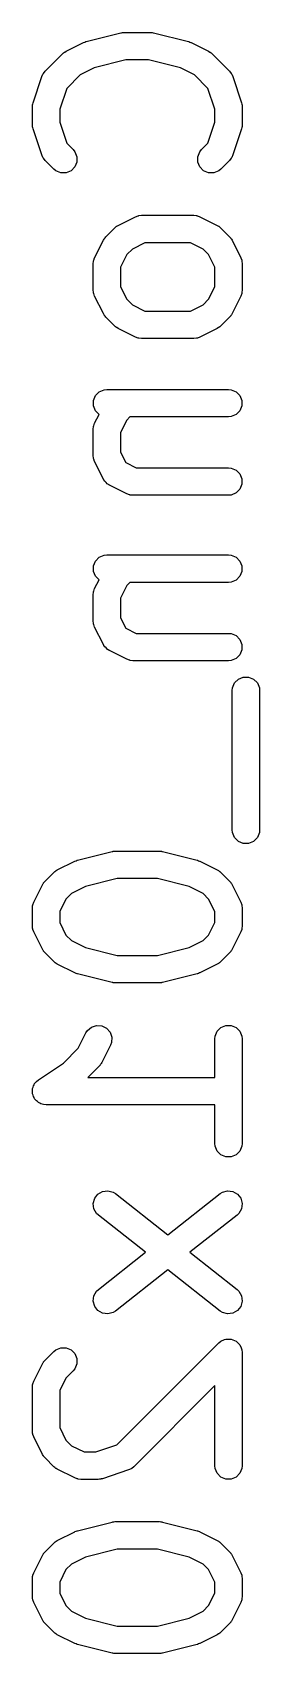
# Model space of a CAD drawing. Header units: millimetres. Extents: x 60 to 220, y -152 to -53.
# Drawn here: x 136.56 to 137.81, y -83.64 to -74.77 of the extents above; entities that cross this region are included whole.
import ezdxf

# ---------------------------------------------------------------- set-up
doc = ezdxf.new("R2010")
doc.units = ezdxf.units.MM
doc.layers.add('F.Silkscreen', color=41, linetype='CONTINUOUS', true_color=0xf2eda1)

msp = doc.modelspace()

# ---------------------------------------------------------------- linework, layer by layer
at = {"layer": 'F.Silkscreen', "linetype": 'CONTINUOUS'}
for p, q in [((136.859724, -74.822715), (137.0502, -74.775096)), ((137.0502, -74.775096), (137.052736, -74.77472)), ((137.052736, -74.77472), (137.053758, -74.774298)), ((137.053758, -74.774298), (137.05927, -74.773755)), ((137.05927, -74.773755), (137.064744, -74.772946)), ((137.064744, -74.772946), (137.065836, -74.773108)), ((137.065836, -74.773108), (137.06839, -74.772857)), ((137.06839, -74.772857), (137.211247, -74.772857)), ((137.211247, -74.772857), (137.2138, -74.773108)), ((137.2138, -74.773108), (137.214893, -74.772946)), ((137.214893, -74.772946), (137.220366, -74.773755)), ((137.220366, -74.773755), (137.225879, -74.774298)), ((137.225879, -74.774298), (137.2269, -74.77472)), ((137.2269, -74.77472), (137.229437, -74.775096)), ((137.229437, -74.775096), (137.419913, -74.822715)), ((136.634405, -74.9853), (136.729643, -74.890062)), ((136.729643, -74.890062), (136.735393, -74.885341)), ((136.735393, -74.885341), (136.736692, -74.883845)), ((136.736692, -74.883845), (136.738946, -74.882425)), ((136.738946, -74.882425), (136.741008, -74.880734)), ((136.741008, -74.880734), (136.74284, -74.879975)), ((136.74284, -74.879975), (136.749135, -74.876013)), ((136.749135, -74.876013), (136.844373, -74.828394)), ((136.844373, -74.828394), (136.845442, -74.827984)), ((136.845442, -74.827984), (136.845878, -74.827662)), ((136.845878, -74.827662), (136.852014, -74.825469)), ((136.852014, -74.825469), (136.858104, -74.823139)), ((136.858104, -74.823139), (136.858644, -74.8231)), ((136.858644, -74.8231), (136.859724, -74.822715)), ((137.419913, -74.822715), (137.420992, -74.8231)), ((137.420992, -74.8231), (137.421532, -74.823139)), ((137.421532, -74.823139), (137.427613, -74.825466)), ((137.427613, -74.825466), (137.433759, -74.827662)), ((137.433759, -74.827662), (137.434194, -74.827984)), ((137.434194, -74.827984), (137.435264, -74.828394)), ((137.435264, -74.828394), (137.530502, -74.876013)), ((137.530502, -74.876013), (137.536798, -74.879976)), ((137.536798, -74.879976), (137.538628, -74.880734)), ((137.538628, -74.880734), (137.540686, -74.882423)), ((137.540686, -74.882423), (137.542945, -74.883845)), ((137.542945, -74.883845), (137.544244, -74.885343)), ((137.544244, -74.885343), (137.549994, -74.890062)), ((137.549994, -74.890062), (137.645233, -74.9853)), ((136.625078, -74.996665), (136.634405, -74.9853)), ((136.90409, -74.96624), (136.827103, -75.004734)), ((137.077624, -74.922857), (136.90409, -74.96624)), ((137.202013, -74.922857), (137.077624, -74.922857)), ((137.375547, -74.96624), (137.202013, -74.922857)), ((137.452534, -75.004734), (137.375547, -74.96624)), ((137.645233, -74.9853), (137.654561, -74.996665)), ((136.568668, -75.157473), (136.616287, -75.014616)), ((136.616287, -75.014616), (136.622281, -75.001191)), ((136.622281, -75.001191), (136.624046, -74.999155)), ((136.624046, -74.999155), (136.625078, -74.996665)), ((136.75299, -75.078846), (136.714819, -75.19336)), ((136.827103, -75.004734), (136.75299, -75.078846)), ((137.526648, -75.078847), (137.452534, -75.004734)), ((137.564819, -75.19336), (137.526648, -75.078847)), ((137.654561, -74.996665), (137.655592, -74.999155)), ((137.655592, -74.999155), (137.657357, -75.00119)), ((137.657357, -75.00119), (137.663351, -75.014616)), ((137.663351, -75.014616), (137.71097, -75.157472)), ((136.565998, -75.169212), (136.56626, -75.166558)), ((136.56626, -75.166558), (136.567018, -75.164726)), ((136.567018, -75.164726), (136.568668, -75.157473)), ((137.71097, -75.157472), (137.712619, -75.164727)), ((137.712619, -75.164727), (137.713378, -75.166558)), ((137.713378, -75.166558), (137.713639, -75.169211)), ((136.564819, -75.18119), (136.565548, -75.173784)), ((136.564819, -75.276428), (136.564819, -75.18119)), ((136.565408, -75.17181), (136.565998, -75.169212)), ((136.565548, -75.173784), (136.565408, -75.17181)), ((136.714819, -75.19336), (136.714819, -75.264257)), ((137.564819, -75.264258), (137.564819, -75.19336)), ((137.713639, -75.169211), (137.71423, -75.171809)), ((137.71423, -75.171809), (137.714089, -75.173783)), ((137.714089, -75.173783), (137.714819, -75.18119)), ((137.714819, -75.18119), (137.714819, -75.276428)), ((136.565548, -75.283833), (136.564819, -75.276428)), ((136.565408, -75.285808), (136.565548, -75.283833)), ((136.565998, -75.288405), (136.565408, -75.285808)), ((136.56626, -75.29106), (136.565998, -75.288405)), ((136.567018, -75.292891), (136.56626, -75.29106)), ((136.568668, -75.300145), (136.567018, -75.292891)), ((136.616287, -75.443002), (136.568668, -75.300145)), ((136.714819, -75.264257), (136.75299, -75.378771)), ((137.526648, -75.37877), (137.564819, -75.264258)), ((137.71097, -75.300146), (137.663351, -75.443002)), ((137.712619, -75.29289), (137.71097, -75.300146)), ((137.713378, -75.29106), (137.712619, -75.29289)), ((137.713639, -75.288406), (137.713378, -75.29106)), ((137.71423, -75.285809), (137.713639, -75.288406)), ((137.714819, -75.276428), (137.714089, -75.283834)), ((137.714089, -75.283834), (137.71423, -75.285809)), ((136.75299, -75.378771), (136.78809, -75.413871)), ((136.78809, -75.413871), (136.797417, -75.425236)), ((136.797417, -75.425236), (136.808616, -75.452272)), ((137.471021, -75.452272), (137.48222, -75.425236)), ((137.48222, -75.425236), (137.491548, -75.41387)), ((137.491548, -75.41387), (137.526648, -75.37877)), ((136.622281, -75.456427), (136.616287, -75.443002)), ((136.624046, -75.458462), (136.622281, -75.456427)), ((136.625078, -75.460953), (136.624046, -75.458462)), ((136.634405, -75.472318), (136.625078, -75.460953)), ((136.682024, -75.519937), (136.634405, -75.472318)), ((136.693389, -75.529264), (136.682024, -75.519937)), ((136.797417, -75.508571), (136.776724, -75.529264)), ((136.808616, -75.481535), (136.797417, -75.508571)), ((136.808616, -75.452272), (136.808616, -75.481535)), ((137.471021, -75.481535), (137.471021, -75.452272)), ((137.482219, -75.508571), (137.471021, -75.481535)), ((137.502912, -75.529264), (137.482219, -75.508571)), ((137.597612, -75.519938), (137.586247, -75.529265)), ((137.645232, -75.472319), (137.597612, -75.519938)), ((137.65456, -75.460953), (137.645232, -75.472319)), ((137.65559, -75.458464), (137.65456, -75.460953)), ((137.657357, -75.456428), (137.65559, -75.458464)), ((137.663351, -75.443002), (137.657357, -75.456428)), ((136.720425, -75.540463), (136.693389, -75.529264)), ((136.749688, -75.540463), (136.720425, -75.540463)), ((136.776724, -75.529264), (136.749688, -75.540463)), ((137.529948, -75.540463), (137.502912, -75.529264)), ((137.559211, -75.540463), (137.529948, -75.540463)), ((137.586247, -75.529265), (137.559211, -75.540463)), ((137.034849, -75.828394), (137.130087, -75.780775)), ((137.130087, -75.780775), (137.143818, -75.77552)), ((137.143818, -75.77552), (137.146507, -75.775328)), ((137.146507, -75.775328), (137.148996, -75.774298)), ((137.148996, -75.774298), (137.163628, -75.772857)), ((137.163628, -75.772857), (137.449342, -75.772857)), ((137.449342, -75.772857), (137.463974, -75.774298)), ((137.463974, -75.774298), (137.466463, -75.775329)), ((137.466463, -75.775329), (137.469151, -75.77552)), ((137.469151, -75.77552), (137.482883, -75.780775)), ((137.482883, -75.780775), (137.578121, -75.828394)), ((136.967738, -75.890062), (137.015357, -75.842443)), ((137.015357, -75.842443), (137.021106, -75.837724)), ((137.021106, -75.837724), (137.022406, -75.836226)), ((137.022406, -75.836226), (137.024665, -75.834804)), ((137.024665, -75.834804), (137.026722, -75.833116)), ((137.026722, -75.833116), (137.028549, -75.832358)), ((137.028549, -75.832358), (137.034849, -75.828394)), ((137.578121, -75.828394), (137.584417, -75.832357)), ((137.584417, -75.832357), (137.586247, -75.833115)), ((137.586247, -75.833115), (137.588305, -75.834804)), ((137.588305, -75.834804), (137.590564, -75.836226)), ((137.590564, -75.836226), (137.591863, -75.837724)), ((137.591863, -75.837724), (137.597612, -75.842442)), ((137.597612, -75.842442), (137.645232, -75.890061)), ((136.90607, -76.004792), (136.953689, -75.909554)), ((136.953689, -75.909554), (136.957653, -75.903254)), ((136.957653, -75.903254), (136.958411, -75.901427)), ((136.958411, -75.901427), (136.960099, -75.89937)), ((136.960099, -75.89937), (136.961521, -75.897111)), ((136.961521, -75.897111), (136.963019, -75.895811)), ((136.963019, -75.895811), (136.967738, -75.890062)), ((137.112817, -75.957115), (137.08241, -75.987522)), ((137.181333, -75.922857), (137.112817, -75.957115)), ((137.431637, -75.922857), (137.181333, -75.922857)), ((137.500153, -75.957115), (137.431637, -75.922857)), ((137.530561, -75.987522), (137.500153, -75.957115)), ((137.645232, -75.890061), (137.64995, -75.89581)), ((137.64995, -75.89581), (137.65145, -75.897111)), ((137.65145, -75.897111), (137.652872, -75.89937)), ((137.652872, -75.89937), (137.65456, -75.901427)), ((137.65456, -75.901427), (137.655317, -75.903254)), ((137.655317, -75.903254), (137.659282, -75.909554)), ((137.659282, -75.909554), (137.706901, -76.004792)), ((136.898152, -76.038333), (136.899593, -76.023701)), ((136.898152, -76.18119), (136.898152, -76.038333)), ((136.899593, -76.023701), (136.900624, -76.021211)), ((136.900624, -76.021211), (136.900815, -76.018524)), ((136.900815, -76.018524), (136.90607, -76.004792)), ((137.08241, -75.987522), (137.048152, -76.056038)), ((137.564819, -76.056038), (137.530561, -75.987522)), ((137.706901, -76.004792), (137.712156, -76.018523)), ((137.712156, -76.018523), (137.712347, -76.021212)), ((137.712347, -76.021212), (137.713378, -76.023701)), ((137.713378, -76.023701), (137.714819, -76.038333)), ((137.714819, -76.038333), (137.714819, -76.18119)), ((137.048152, -76.056038), (137.048152, -76.163485)), ((137.564819, -76.163485), (137.564819, -76.056038)), ((136.899593, -76.195822), (136.898152, -76.18119)), ((136.900624, -76.198311), (136.899593, -76.195822)), ((136.900815, -76.200999), (136.900624, -76.198311)), ((136.90607, -76.214731), (136.900815, -76.200999)), ((136.953689, -76.309969), (136.90607, -76.214731)), ((137.048152, -76.163485), (137.08241, -76.232001)), ((137.08241, -76.232001), (137.112817, -76.262408)), ((137.500153, -76.262407), (137.530561, -76.232)), ((137.530561, -76.232), (137.564819, -76.163485)), ((137.706901, -76.214731), (137.659282, -76.309969)), ((137.712156, -76.201), (137.706901, -76.214731)), ((137.712347, -76.19831), (137.712156, -76.201)), ((137.713378, -76.195822), (137.712347, -76.19831)), ((137.714819, -76.18119), (137.713378, -76.195822)), ((136.957653, -76.316268), (136.953689, -76.309969)), ((136.958411, -76.318096), (136.957653, -76.316268)), ((136.960099, -76.320152), (136.958411, -76.318096)), ((136.961521, -76.322412), (136.960099, -76.320152)), ((137.112817, -76.262408), (137.181333, -76.296666)), ((137.181333, -76.296666), (137.431637, -76.296666)), ((137.431637, -76.296666), (137.500153, -76.262407)), ((137.652872, -76.320152), (137.65145, -76.322412)), ((137.65456, -76.318096), (137.652872, -76.320152)), ((137.655317, -76.316268), (137.65456, -76.318096)), ((137.659282, -76.309969), (137.655317, -76.316268)), ((136.963019, -76.323711), (136.961521, -76.322412)), ((136.967738, -76.329461), (136.963019, -76.323711)), ((137.015357, -76.37708), (136.967738, -76.329461)), ((137.021106, -76.381798), (137.015357, -76.37708)), ((137.022406, -76.383297), (137.021106, -76.381798)), ((137.024665, -76.384718), (137.022406, -76.383297)), ((137.026722, -76.386407), (137.024665, -76.384718)), ((137.028549, -76.387164), (137.026722, -76.386407)), ((137.034849, -76.391129), (137.028549, -76.387164)), ((137.130087, -76.438748), (137.034849, -76.391129)), ((137.578121, -76.391129), (137.482883, -76.438748)), ((137.584417, -76.387165), (137.578121, -76.391129)), ((137.586247, -76.386408), (137.584417, -76.387165)), ((137.588305, -76.384718), (137.586247, -76.386408)), ((137.590564, -76.383297), (137.588305, -76.384718)), ((137.591863, -76.381798), (137.590564, -76.383297)), ((137.597612, -76.377081), (137.591863, -76.381798)), ((137.645232, -76.329462), (137.597612, -76.377081)), ((137.64995, -76.323712), (137.645232, -76.329462)), ((137.65145, -76.322412), (137.64995, -76.323712)), ((137.143818, -76.444003), (137.130087, -76.438748)), ((137.146507, -76.444194), (137.143818, -76.444003)), ((137.148996, -76.445225), (137.146507, -76.444194)), ((137.163628, -76.446666), (137.148996, -76.445225)), ((137.449342, -76.446666), (137.163628, -76.446666)), ((137.463974, -76.445225), (137.449342, -76.446666)), ((137.466463, -76.444193), (137.463974, -76.445225)), ((137.469151, -76.444003), (137.466463, -76.444193)), ((137.482883, -76.438748), (137.469151, -76.444003)), ((136.899593, -76.785606), (136.910792, -76.75857)), ((136.910792, -76.75857), (136.931484, -76.737878)), ((136.931484, -76.737878), (136.95852, -76.726679)), ((136.95852, -76.726679), (136.973152, -76.725238)), ((136.973152, -76.725238), (137.639819, -76.725238)), ((137.639819, -76.725238), (137.654451, -76.726679)), ((137.654451, -76.726679), (137.681487, -76.737878)), ((137.681487, -76.737878), (137.702179, -76.75857)), ((137.702179, -76.75857), (137.713378, -76.785606)), ((136.899593, -76.81487), (136.899593, -76.785606)), ((136.910792, -76.841906), (136.899593, -76.81487)), ((136.930193, -76.861307), (136.910792, -76.841906)), ((137.702179, -76.841906), (137.681487, -76.862598)), ((137.713378, -76.81487), (137.702179, -76.841906)), ((137.713378, -76.785606), (137.713378, -76.81487)), ((136.898152, -76.943095), (136.899593, -76.928463)), ((136.899593, -76.928463), (136.900624, -76.925973)), ((136.900624, -76.925973), (136.900815, -76.923286)), ((136.900815, -76.923286), (136.90607, -76.909554)), ((136.90607, -76.909554), (136.930193, -76.861307)), ((137.08241, -76.892284), (137.048152, -76.9608)), ((137.099456, -76.875238), (137.08241, -76.892284)), ((137.639819, -76.875238), (137.099456, -76.875238)), ((137.654451, -76.873797), (137.639819, -76.875238)), ((137.681487, -76.862598), (137.654451, -76.873797)), ((136.898152, -77.085952), (136.898152, -76.943095)), ((137.048152, -76.9608), (137.048152, -77.068247)), ((136.899593, -77.100584), (136.898152, -77.085952)), ((136.900624, -77.103073), (136.899593, -77.100584)), ((136.900815, -77.105761), (136.900624, -77.103073)), ((136.90607, -77.119493), (136.900815, -77.105761)), ((137.048152, -77.068247), (137.076672, -77.125288)), ((136.953689, -77.214731), (136.90607, -77.119493)), ((137.076672, -77.125288), (137.133714, -77.153809)), ((137.133714, -77.153809), (137.639819, -77.153809)), ((137.639819, -77.153809), (137.654451, -77.15525)), ((137.654451, -77.15525), (137.681487, -77.166449)), ((137.681487, -77.166449), (137.702179, -77.187141)), ((137.702179, -77.187141), (137.713378, -77.214177)), ((136.955229, -77.217178), (136.953689, -77.214731)), ((136.955614, -77.218332), (136.955229, -77.217178)), ((136.956859, -77.219768), (136.955614, -77.218332)), ((136.961521, -77.227174), (136.956859, -77.219768)), ((136.968625, -77.233335), (136.961521, -77.227174)), ((136.974787, -77.24044), (136.968625, -77.233335)), ((136.982192, -77.245101), (136.974787, -77.24044)), ((136.983629, -77.246347), (136.982192, -77.245101)), ((136.984782, -77.246731), (136.983629, -77.246347)), ((136.98723, -77.248272), (136.984782, -77.246731)), ((137.082468, -77.295891), (136.98723, -77.248272)), ((137.096199, -77.301146), (137.082468, -77.295891)), ((137.681487, -77.291169), (137.654451, -77.302368)), ((137.702179, -77.270477), (137.681487, -77.291169)), ((137.713378, -77.243441), (137.702179, -77.270477)), ((137.713378, -77.214177), (137.713378, -77.243441)), ((137.098888, -77.301337), (137.096199, -77.301146)), ((137.101377, -77.302368), (137.098888, -77.301337)), ((137.116009, -77.303809), (137.101377, -77.302368)), ((137.639819, -77.303809), (137.116009, -77.303809)), ((137.654451, -77.302368), (137.639819, -77.303809)), ((136.910792, -77.663332), (136.931484, -77.64264)), ((136.931484, -77.64264), (136.95852, -77.631441)), ((136.95852, -77.631441), (136.973152, -77.63)), ((136.973152, -77.63), (137.639819, -77.63)), ((137.639819, -77.63), (137.654451, -77.631441)), ((137.654451, -77.631441), (137.681487, -77.64264)), ((137.681487, -77.64264), (137.702179, -77.663332)), ((136.899593, -77.690368), (136.910792, -77.663332)), ((136.899593, -77.719632), (136.899593, -77.690368)), ((136.910792, -77.746668), (136.899593, -77.719632)), ((137.702179, -77.663332), (137.713378, -77.690368)), ((137.713378, -77.719632), (137.702179, -77.746668)), ((137.713378, -77.690368), (137.713378, -77.719632)), ((136.900624, -77.830735), (136.900815, -77.828048)), ((136.900815, -77.828048), (136.90607, -77.814316)), ((136.90607, -77.814316), (136.930193, -77.766069)), ((136.930193, -77.766069), (136.910792, -77.746668)), ((137.08241, -77.797046), (137.048152, -77.865562)), ((137.099456, -77.78), (137.08241, -77.797046)), ((137.639819, -77.78), (137.099456, -77.78)), ((137.654451, -77.778559), (137.639819, -77.78)), ((137.681487, -77.76736), (137.654451, -77.778559)), ((137.702179, -77.746668), (137.681487, -77.76736)), ((136.898152, -77.847857), (136.899593, -77.833225)), ((136.898152, -77.990714), (136.898152, -77.847857)), ((136.899593, -77.833225), (136.900624, -77.830735)), ((137.048152, -77.865562), (137.048152, -77.973009)), ((136.899593, -78.005346), (136.898152, -77.990714)), ((136.900624, -78.007835), (136.899593, -78.005346)), ((137.048152, -77.973009), (137.076672, -78.03005)), ((136.900815, -78.010523), (136.900624, -78.007835)), ((136.90607, -78.024255), (136.900815, -78.010523)), ((136.953689, -78.119493), (136.90607, -78.024255)), ((137.076672, -78.03005), (137.133714, -78.058571)), ((137.133714, -78.058571), (137.639819, -78.058571)), ((137.639819, -78.058571), (137.654451, -78.060012)), ((137.654451, -78.060012), (137.681487, -78.071211)), ((137.681487, -78.071211), (137.702179, -78.091903)), ((137.702179, -78.091903), (137.713378, -78.118939)), ((136.955229, -78.12194), (136.953689, -78.119493)), ((136.955614, -78.123094), (136.955229, -78.12194)), ((136.956859, -78.12453), (136.955614, -78.123094)), ((136.961521, -78.131936), (136.956859, -78.12453)), ((136.968625, -78.138097), (136.961521, -78.131936)), ((136.974787, -78.145202), (136.968625, -78.138097)), ((136.982192, -78.149863), (136.974787, -78.145202)), ((136.983629, -78.151109), (136.982192, -78.149863)), ((136.984782, -78.151493), (136.983629, -78.151109)), ((136.98723, -78.153034), (136.984782, -78.151493)), ((137.082468, -78.200653), (136.98723, -78.153034)), ((137.702179, -78.175239), (137.681487, -78.195931)), ((137.713378, -78.148203), (137.702179, -78.175239)), ((137.713378, -78.118939), (137.713378, -78.148203)), ((137.096199, -78.205908), (137.082468, -78.200653)), ((137.098888, -78.206099), (137.096199, -78.205908)), ((137.101377, -78.20713), (137.098888, -78.206099)), ((137.116009, -78.208571), (137.101377, -78.20713)), ((137.639819, -78.208571), (137.116009, -78.208571)), ((137.654451, -78.20713), (137.639819, -78.208571)), ((137.681487, -78.195931), (137.654451, -78.20713)), ((137.660057, -78.371667), (137.661498, -78.357035)), ((137.661498, -78.357035), (137.672697, -78.329999)), ((137.672697, -78.329999), (137.693389, -78.309307)), ((137.693389, -78.309307), (137.720425, -78.298108)), ((137.720425, -78.298108), (137.749689, -78.298108)), ((137.749689, -78.298108), (137.776725, -78.309307)), ((137.776725, -78.309307), (137.797417, -78.329999)), ((137.797417, -78.329999), (137.808616, -78.357035)), ((137.808616, -78.357035), (137.810057, -78.371667)), ((137.660057, -79.133571), (137.660057, -78.371667)), ((137.810057, -78.371667), (137.810057, -79.133571)), ((137.661498, -79.148203), (137.660057, -79.133571)), ((137.672697, -79.175239), (137.661498, -79.148203)), ((137.808616, -79.148203), (137.797417, -79.175239)), ((137.810057, -79.133571), (137.808616, -79.148203)), ((137.693389, -79.195931), (137.672697, -79.175239)), ((137.720425, -79.20713), (137.693389, -79.195931)), ((137.749689, -79.20713), (137.720425, -79.20713)), ((137.776725, -79.195931), (137.749689, -79.20713)), ((137.797417, -79.175239), (137.776725, -79.195931)), ((136.701516, -79.352204), (136.796754, -79.304585)), ((136.796754, -79.304585), (136.797823, -79.304175)), ((136.797823, -79.304175), (136.798259, -79.303853)), ((136.798259, -79.303853), (136.804395, -79.30166)), ((136.804395, -79.30166), (136.810485, -79.29933)), ((136.810485, -79.29933), (136.811025, -79.299291)), ((136.811025, -79.299291), (136.812105, -79.298906)), ((136.812105, -79.298906), (137.002581, -79.251287)), ((137.002581, -79.251287), (137.005117, -79.250911)), ((137.005117, -79.250911), (137.006139, -79.250489)), ((137.006139, -79.250489), (137.011651, -79.249946)), ((137.011651, -79.249946), (137.017125, -79.249137)), ((137.017125, -79.249137), (137.018217, -79.249299)), ((137.018217, -79.249299), (137.020771, -79.249048)), ((137.020771, -79.249048), (137.258866, -79.249048)), ((137.258866, -79.249048), (137.261419, -79.249299)), ((137.261419, -79.249299), (137.262512, -79.249137)), ((137.262512, -79.249137), (137.267985, -79.249946)), ((137.267985, -79.249946), (137.273498, -79.250489)), ((137.273498, -79.250489), (137.274519, -79.250911)), ((137.274519, -79.250911), (137.277056, -79.251287)), ((137.277056, -79.251287), (137.467532, -79.298906)), ((137.467532, -79.298906), (137.468611, -79.299291)), ((137.468611, -79.299291), (137.469151, -79.29933)), ((137.469151, -79.29933), (137.475232, -79.301657)), ((137.475232, -79.301657), (137.481378, -79.303853)), ((137.481378, -79.303853), (137.481813, -79.304175)), ((137.481813, -79.304175), (137.482883, -79.304585)), ((137.482883, -79.304585), (137.578121, -79.352204)), ((136.625078, -79.425237), (136.626766, -79.42318)), ((136.626766, -79.42318), (136.628188, -79.420921)), ((136.628188, -79.420921), (136.629686, -79.419621)), ((136.629686, -79.419621), (136.634405, -79.413872)), ((136.634405, -79.413872), (136.682024, -79.366253)), ((136.682024, -79.366253), (136.687773, -79.361534)), ((136.687773, -79.361534), (136.689073, -79.360036)), ((136.689073, -79.360036), (136.691332, -79.358614)), ((136.691332, -79.358614), (136.693389, -79.356926)), ((136.693389, -79.356926), (136.695216, -79.356168)), ((136.695216, -79.356168), (136.701516, -79.352204)), ((137.030005, -79.399048), (136.856471, -79.442431)), ((137.249632, -79.399048), (137.030005, -79.399048)), ((137.423166, -79.442431), (137.249632, -79.399048)), ((137.578121, -79.352204), (137.584417, -79.356167)), ((137.584417, -79.356167), (137.586247, -79.356925)), ((137.586247, -79.356925), (137.588305, -79.358614)), ((137.588305, -79.358614), (137.590564, -79.360036)), ((137.590564, -79.360036), (137.591863, -79.361534)), ((137.591863, -79.361534), (137.597612, -79.366252)), ((137.597612, -79.366252), (137.645232, -79.413871)), ((137.645232, -79.413871), (137.64995, -79.41962)), ((137.64995, -79.41962), (137.65145, -79.420921)), ((137.65145, -79.420921), (137.652872, -79.42318)), ((137.652872, -79.42318), (137.65456, -79.425237)), ((136.572737, -79.528602), (136.620356, -79.433364)), ((136.620356, -79.433364), (136.62432, -79.427064)), ((136.62432, -79.427064), (136.625078, -79.425237)), ((136.749077, -79.511332), (136.714819, -79.579848)), ((136.779484, -79.480925), (136.749077, -79.511332)), ((136.856471, -79.442431), (136.779484, -79.480925)), ((137.500153, -79.480925), (137.423166, -79.442431)), ((137.530561, -79.511332), (137.500153, -79.480925)), ((137.564819, -79.579848), (137.530561, -79.511332)), ((137.65456, -79.425237), (137.655317, -79.427064)), ((137.655317, -79.427064), (137.659282, -79.433364)), ((137.659282, -79.433364), (137.706901, -79.528602)), ((136.564819, -79.562143), (136.56626, -79.547511)), ((136.564819, -79.657381), (136.564819, -79.562143)), ((136.56626, -79.547511), (136.567291, -79.545021)), ((136.567291, -79.545021), (136.567482, -79.542334)), ((136.567482, -79.542334), (136.572737, -79.528602)), ((136.714819, -79.579848), (136.714819, -79.639676)), ((137.564819, -79.639676), (137.564819, -79.579848)), ((137.706901, -79.528602), (137.712156, -79.542333)), ((137.712156, -79.542333), (137.712347, -79.545022)), ((137.712347, -79.545022), (137.713378, -79.547511)), ((137.713378, -79.547511), (137.714819, -79.562143)), ((137.714819, -79.562143), (137.714819, -79.657381)), ((136.56626, -79.672013), (136.564819, -79.657381)), ((136.567291, -79.674502), (136.56626, -79.672013)), ((136.567482, -79.67719), (136.567291, -79.674502)), ((136.572737, -79.690922), (136.567482, -79.67719)), ((136.714819, -79.639676), (136.749077, -79.708192)), ((137.530561, -79.708191), (137.564819, -79.639676)), ((137.712156, -79.677191), (137.706901, -79.690922)), ((137.712347, -79.674501), (137.712156, -79.677191)), ((137.713378, -79.672013), (137.712347, -79.674501)), ((137.714819, -79.657381), (137.713378, -79.672013)), ((136.620356, -79.78616), (136.572737, -79.690922)), ((136.749077, -79.708192), (136.779484, -79.738599)), ((136.779484, -79.738599), (136.856471, -79.777092)), ((136.856471, -79.777092), (137.030005, -79.820476)), ((137.249632, -79.820476), (137.423166, -79.777092)), ((137.423166, -79.777092), (137.500153, -79.738598)), ((137.500153, -79.738598), (137.530561, -79.708191)), ((137.706901, -79.690922), (137.659282, -79.78616)), ((136.62432, -79.792459), (136.620356, -79.78616)), ((136.625078, -79.794287), (136.62432, -79.792459)), ((136.626766, -79.796343), (136.625078, -79.794287)), ((136.628188, -79.798603), (136.626766, -79.796343)), ((136.629686, -79.799902), (136.628188, -79.798603)), ((136.634405, -79.805652), (136.629686, -79.799902)), ((136.682024, -79.853271), (136.634405, -79.805652)), ((136.687773, -79.857989), (136.682024, -79.853271)), ((136.689073, -79.859488), (136.687773, -79.857989)), ((136.691332, -79.860909), (136.689073, -79.859488)), ((136.693389, -79.862598), (136.691332, -79.860909)), ((136.695216, -79.863355), (136.693389, -79.862598)), ((136.701516, -79.86732), (136.695216, -79.863355)), ((137.030005, -79.820476), (137.249632, -79.820476)), ((137.584417, -79.863356), (137.578121, -79.86732)), ((137.586247, -79.862599), (137.584417, -79.863356)), ((137.588305, -79.860909), (137.586247, -79.862599)), ((137.590564, -79.859488), (137.588305, -79.860909)), ((137.591863, -79.857989), (137.590564, -79.859488)), ((137.597612, -79.853272), (137.591863, -79.857989)), ((137.645232, -79.805653), (137.597612, -79.853272)), ((137.64995, -79.799903), (137.645232, -79.805653)), ((137.65145, -79.798603), (137.64995, -79.799903)), ((137.652872, -79.796343), (137.65145, -79.798603)), ((137.65456, -79.794287), (137.652872, -79.796343)), ((137.655317, -79.792459), (137.65456, -79.794287)), ((137.659282, -79.78616), (137.655317, -79.792459)), ((136.796754, -79.914939), (136.701516, -79.86732)), ((136.797823, -79.915348), (136.796754, -79.914939)), ((136.798259, -79.915671), (136.797823, -79.915348)), ((136.804395, -79.917863), (136.798259, -79.915671)), ((136.810485, -79.920194), (136.804395, -79.917863)), ((136.811025, -79.920232), (136.810485, -79.920194)), ((136.812105, -79.920618), (136.811025, -79.920232)), ((137.002581, -79.968237), (136.812105, -79.920618)), ((137.467532, -79.920618), (137.277056, -79.968237)), ((137.468611, -79.920232), (137.467532, -79.920618)), ((137.469151, -79.920194), (137.468611, -79.920232)), ((137.475232, -79.917866), (137.469151, -79.920194)), ((137.481378, -79.915671), (137.475232, -79.917866)), ((137.481813, -79.915348), (137.481378, -79.915671)), ((137.482883, -79.914939), (137.481813, -79.915348)), ((137.578121, -79.86732), (137.482883, -79.914939)), ((137.005117, -79.968612), (137.002581, -79.968237)), ((137.006139, -79.969035), (137.005117, -79.968612)), ((137.011651, -79.969577), (137.006139, -79.969035)), ((137.017125, -79.970387), (137.011651, -79.969577)), ((137.018217, -79.970224), (137.017125, -79.970387)), ((137.020771, -79.970476), (137.018217, -79.970224)), ((137.258866, -79.970476), (137.020771, -79.970476)), ((137.261419, -79.970224), (137.258866, -79.970476)), ((137.262512, -79.970387), (137.261419, -79.970224)), ((137.267985, -79.969577), (137.262512, -79.970387)), ((137.273498, -79.969035), (137.267985, -79.969577)), ((137.274519, -79.968612), (137.273498, -79.969035)), ((137.277056, -79.968237), (137.274519, -79.968612)), ((136.866283, -80.230445), (136.888391, -80.211272)), ((136.888391, -80.211272), (136.916152, -80.202018)), ((136.916152, -80.202018), (136.945342, -80.204092)), ((136.945342, -80.204092), (136.971517, -80.21718)), ((136.971517, -80.21718), (136.99069, -80.239287)), ((137.577459, -80.234761), (137.598151, -80.214069)), ((137.598151, -80.214069), (137.625187, -80.20287)), ((137.625187, -80.20287), (137.654451, -80.20287)), ((137.654451, -80.20287), (137.681487, -80.214069)), ((137.681487, -80.214069), (137.702179, -80.234761)), ((136.816275, -80.32724), (136.858451, -80.242888)), ((136.858451, -80.242888), (136.866283, -80.230445)), ((136.992615, -80.30997), (136.944996, -80.405208)), ((136.99069, -80.239287), (136.999944, -80.267049)), ((136.99787, -80.296239), (136.992615, -80.30997)), ((136.999944, -80.267049), (136.99787, -80.296239)), ((137.564819, -80.276429), (137.56626, -80.261797)), ((137.564819, -80.487143), (137.564819, -80.276429)), ((137.56626, -80.261797), (137.577459, -80.234761)), ((137.702179, -80.234761), (137.713378, -80.261797)), ((137.713378, -80.261797), (137.714819, -80.276429)), ((137.714819, -80.276429), (137.714819, -80.847857)), ((136.734894, -80.40862), (136.816275, -80.32724)), ((136.598216, -80.499739), (136.734894, -80.40862)), ((136.930947, -80.4247), (136.868504, -80.487143)), ((136.868504, -80.487143), (137.564819, -80.487143)), ((136.935667, -80.418949), (136.930947, -80.4247)), ((136.937164, -80.417651), (136.935667, -80.418949)), ((136.938583, -80.415396), (136.937164, -80.417651)), ((136.940275, -80.413335), (136.938583, -80.415396)), ((136.941033, -80.411502), (136.940275, -80.413335)), ((136.944996, -80.405208), (136.941033, -80.411502)), ((136.564819, -80.562064), (136.56626, -80.554859)), ((136.56626, -80.569348), (136.564819, -80.562064)), ((136.56626, -80.547511), (136.569101, -80.54065)), ((136.56626, -80.554859), (136.56626, -80.547511)), ((136.56626, -80.576775), (136.56626, -80.569348)), ((136.569101, -80.54065), (136.570558, -80.53337)), ((136.570558, -80.53337), (136.574646, -80.527264)), ((136.574646, -80.527264), (136.577459, -80.520475)), ((136.577459, -80.520475), (136.582709, -80.515224)), ((136.582709, -80.515224), (136.586841, -80.509055)), ((136.586841, -80.509055), (136.598099, -80.499834)), ((136.598099, -80.499834), (136.598151, -80.499783)), ((136.598151, -80.499783), (136.598173, -80.499773)), ((136.598173, -80.499773), (136.598216, -80.499739)), ((136.569072, -80.583563), (136.56626, -80.576775)), ((136.570498, -80.590772), (136.569072, -80.583563)), ((136.574617, -80.59695), (136.570498, -80.590772)), ((136.577459, -80.603811), (136.574617, -80.59695)), ((136.582654, -80.609006), (136.577459, -80.603811)), ((136.586731, -80.615121), (136.582654, -80.609006)), ((136.5929, -80.619252), (136.586731, -80.615121)), ((136.598151, -80.624503), (136.5929, -80.619252)), ((136.60494, -80.627315), (136.598151, -80.624503)), ((136.611046, -80.631404), (136.60494, -80.627315)), ((136.618326, -80.63286), (136.611046, -80.631404)), ((136.625187, -80.635702), (136.618326, -80.63286)), ((136.639663, -80.637127), (136.625187, -80.635702)), ((136.63974, -80.637143), (136.639663, -80.637127)), ((136.639766, -80.637137), (136.63974, -80.637143)), ((136.639819, -80.637143), (136.639766, -80.637137)), ((137.564819, -80.637143), (136.639819, -80.637143)), ((137.564819, -80.847857), (137.564819, -80.637143)), ((137.56626, -80.862489), (137.564819, -80.847857)), ((137.577459, -80.889525), (137.56626, -80.862489)), ((137.598151, -80.910217), (137.577459, -80.889525)), ((137.625187, -80.921416), (137.598151, -80.910217)), ((137.654451, -80.921416), (137.625187, -80.921416)), ((137.681487, -80.910217), (137.654451, -80.921416)), ((137.702179, -80.889525), (137.681487, -80.910217)), ((137.713378, -80.862489), (137.702179, -80.889525)), ((137.714819, -80.847857), (137.713378, -80.862489)), ((136.949861, -81.109899), (136.978915, -81.106413)), ((136.978915, -81.106413), (137.007093, -81.11431)), ((137.605878, -81.11431), (137.634056, -81.106413)), ((137.634056, -81.106413), (137.66311, -81.109899)), ((136.898374, -81.175428), (136.906271, -81.14725)), ((136.90186, -81.204482), (136.898374, -81.175428)), ((136.906271, -81.14725), (136.924351, -81.124239)), ((136.924351, -81.124239), (136.949861, -81.109899)), ((137.007093, -81.11431), (137.019489, -81.122217)), ((137.019489, -81.122217), (137.306485, -81.347713)), ((137.306485, -81.347713), (137.593482, -81.122217)), ((137.593482, -81.122217), (137.605878, -81.11431)), ((137.66311, -81.109899), (137.68862, -81.124239)), ((137.68862, -81.124239), (137.7067, -81.14725)), ((137.7067, -81.14725), (137.714597, -81.175428)), ((137.714597, -81.175428), (137.711111, -81.204482)), ((136.9162, -81.229992), (136.90186, -81.204482)), ((136.926815, -81.240165), (136.9162, -81.229992)), ((137.18509, -81.443095), (136.926815, -81.240165)), ((137.686156, -81.240165), (137.42788, -81.443095)), ((137.696771, -81.229992), (137.686156, -81.240165)), ((137.711111, -81.204482), (137.696771, -81.229992)), ((136.926815, -81.646026), (137.18509, -81.443095)), ((137.42788, -81.443095), (137.686156, -81.646026)), ((137.306485, -81.538477), (137.019489, -81.763974)), ((137.593482, -81.763974), (137.306485, -81.538477)), ((136.898374, -81.710763), (136.90186, -81.681709)), ((136.906271, -81.738941), (136.898374, -81.710763)), ((136.90186, -81.681709), (136.9162, -81.656199)), ((136.9162, -81.656199), (136.926815, -81.646026)), ((137.686156, -81.646026), (137.696771, -81.656199)), ((137.696771, -81.656199), (137.711111, -81.681709)), ((137.714597, -81.710763), (137.7067, -81.738941)), ((137.711111, -81.681709), (137.714597, -81.710763)), ((136.924351, -81.761952), (136.906271, -81.738941)), ((136.949861, -81.776292), (136.924351, -81.761952)), ((136.978915, -81.779778), (136.949861, -81.776292)), ((137.007093, -81.771881), (136.978915, -81.779778)), ((137.019489, -81.763974), (137.007093, -81.771881)), ((137.605878, -81.771881), (137.593482, -81.763974)), ((137.634056, -81.779778), (137.605878, -81.771881)), ((137.66311, -81.776292), (137.634056, -81.779778)), ((137.68862, -81.761952), (137.66311, -81.776292)), ((137.7067, -81.738941), (137.68862, -81.761952)), ((136.634405, -82.03292), (136.682024, -81.985301)), ((136.682024, -81.985301), (136.693389, -81.975974)), ((136.693389, -81.975974), (136.720425, -81.964775)), ((136.720425, -81.964775), (136.749688, -81.964775)), ((136.749688, -81.964775), (136.776724, -81.975974)), ((136.776724, -81.975974), (136.797417, -81.996667)), ((137.027876, -82.49659), (137.586786, -81.937682)), ((137.586786, -81.937682), (137.598151, -81.928354)), ((137.598151, -81.928354), (137.617268, -81.920435)), ((137.617268, -81.920435), (137.625187, -81.917156)), ((137.625187, -81.917156), (137.654451, -81.917156)), ((137.654451, -81.917156), (137.681487, -81.928355)), ((137.681487, -81.928355), (137.70218, -81.949047)), ((137.70218, -81.949047), (137.708694, -81.964775)), ((137.708694, -81.964775), (137.713378, -81.976083)), ((137.713378, -81.976083), (137.714819, -81.990715)), ((137.714819, -81.990715), (137.714819, -82.609762)), ((136.572737, -82.14765), (136.620356, -82.052412)), ((136.620356, -82.052412), (136.62432, -82.046112)), ((136.62432, -82.046112), (136.625078, -82.044285)), ((136.625078, -82.044285), (136.626766, -82.042228)), ((136.626766, -82.042228), (136.628188, -82.039969)), ((136.628188, -82.039969), (136.629686, -82.038669)), ((136.629686, -82.038669), (136.634405, -82.03292)), ((136.797417, -82.080002), (136.78809, -82.091367)), ((136.797417, -81.996667), (136.808616, -82.023703)), ((136.808616, -82.052966), (136.797417, -82.080002)), ((136.808616, -82.023703), (136.808616, -82.052966)), ((136.564819, -82.181191), (136.56626, -82.166559)), ((136.56626, -82.166559), (136.567291, -82.164069)), ((136.567291, -82.164069), (136.567482, -82.161382)), ((136.567482, -82.161382), (136.572737, -82.14765)), ((136.749077, -82.13038), (136.714819, -82.198896)), ((136.78809, -82.091367), (136.749077, -82.13038)), ((137.564819, -82.17178), (137.121423, -82.615176)), ((137.564819, -82.609762), (137.564819, -82.17178)), ((136.564819, -82.419286), (136.564819, -82.181191)), ((136.714819, -82.198896), (136.714819, -82.401581)), ((136.56626, -82.433918), (136.564819, -82.419286)), ((136.567291, -82.436407), (136.56626, -82.433918)), ((136.567482, -82.439095), (136.567291, -82.436407)), ((136.714819, -82.401581), (136.749077, -82.470097)), ((136.572737, -82.452827), (136.567482, -82.439095)), ((136.620356, -82.548065), (136.572737, -82.452827)), ((136.749077, -82.470097), (136.779484, -82.500504)), ((136.779484, -82.500504), (136.848, -82.534762)), ((136.913363, -82.534762), (137.027876, -82.49659)), ((136.62432, -82.554364), (136.620356, -82.548065)), ((136.625078, -82.556192), (136.62432, -82.554364)), ((136.626766, -82.558248), (136.625078, -82.556192)), ((136.628188, -82.560508), (136.626766, -82.558248)), ((136.629686, -82.561807), (136.628188, -82.560508)), ((136.634405, -82.567557), (136.629686, -82.561807)), ((136.682024, -82.615176), (136.634405, -82.567557)), ((136.848, -82.534762), (136.913363, -82.534762)), ((137.56626, -82.624394), (137.564819, -82.609762)), ((137.714819, -82.609762), (137.713378, -82.624394)), ((136.687773, -82.619894), (136.682024, -82.615176)), ((136.689073, -82.621393), (136.687773, -82.619894)), ((136.691332, -82.622814), (136.689073, -82.621393)), ((136.693389, -82.624503), (136.691332, -82.622814)), ((136.695216, -82.62526), (136.693389, -82.624503)), ((136.701516, -82.629225), (136.695216, -82.62526)), ((136.796754, -82.676844), (136.701516, -82.629225)), ((136.810485, -82.682099), (136.796754, -82.676844)), ((136.813174, -82.68229), (136.810485, -82.682099)), ((136.815663, -82.683321), (136.813174, -82.68229)), ((136.830295, -82.684762), (136.815663, -82.683321)), ((136.925533, -82.684762), (136.830295, -82.684762)), ((136.932938, -82.684032), (136.925533, -82.684762)), ((136.934913, -82.684173), (136.932938, -82.684032)), ((136.93751, -82.683582), (136.934913, -82.684173)), ((136.940165, -82.683321), (136.93751, -82.683582)), ((136.941996, -82.682562), (136.940165, -82.683321)), ((136.94925, -82.680913), (136.941996, -82.682562)), ((137.092107, -82.633294), (136.94925, -82.680913)), ((137.105532, -82.6273), (137.092107, -82.633294)), ((137.107567, -82.625534), (137.105532, -82.6273)), ((137.110058, -82.624503), (137.107567, -82.625534)), ((137.121423, -82.615176), (137.110058, -82.624503)), ((137.577459, -82.65143), (137.56626, -82.624394)), ((137.598151, -82.672122), (137.577459, -82.65143)), ((137.625187, -82.683321), (137.598151, -82.672122)), ((137.654451, -82.683321), (137.625187, -82.683321)), ((137.681487, -82.672122), (137.654451, -82.683321)), ((137.702179, -82.65143), (137.681487, -82.672122)), ((137.713378, -82.624394), (137.702179, -82.65143)), ((136.798259, -82.97052), (136.804395, -82.968327)), ((136.804395, -82.968327), (136.810485, -82.965997)), ((136.810485, -82.965997), (136.811025, -82.965958)), ((136.811025, -82.965958), (136.812105, -82.965573)), ((136.812105, -82.965573), (137.002581, -82.917954)), ((137.002581, -82.917954), (137.005117, -82.917578)), ((137.005117, -82.917578), (137.006139, -82.917156)), ((137.006139, -82.917156), (137.011651, -82.916613)), ((137.011651, -82.916613), (137.017125, -82.915804)), ((137.017125, -82.915804), (137.018217, -82.915966)), ((137.018217, -82.915966), (137.020771, -82.915715)), ((137.020771, -82.915715), (137.258866, -82.915715)), ((137.258866, -82.915715), (137.261419, -82.915966)), ((137.261419, -82.915966), (137.262512, -82.915804)), ((137.262512, -82.915804), (137.267985, -82.916613)), ((137.267985, -82.916613), (137.273498, -82.917156)), ((137.273498, -82.917156), (137.274519, -82.917578)), ((137.274519, -82.917578), (137.277056, -82.917954)), ((137.277056, -82.917954), (137.467532, -82.965573)), ((137.467532, -82.965573), (137.468611, -82.965958)), ((137.468611, -82.965958), (137.469151, -82.965997)), ((137.469151, -82.965997), (137.475232, -82.968324)), ((137.475232, -82.968324), (137.481378, -82.97052)), ((136.634405, -83.080539), (136.682024, -83.03292)), ((136.682024, -83.03292), (136.687773, -83.028201)), ((136.687773, -83.028201), (136.689073, -83.026703)), ((136.689073, -83.026703), (136.691332, -83.025281)), ((136.691332, -83.025281), (136.693389, -83.023593)), ((136.693389, -83.023593), (136.695216, -83.022835)), ((136.695216, -83.022835), (136.701516, -83.018871)), ((136.701516, -83.018871), (136.796754, -82.971252)), ((136.796754, -82.971252), (136.797823, -82.970842)), ((136.797823, -82.970842), (136.798259, -82.97052)), ((137.481378, -82.97052), (137.481813, -82.970842)), ((137.481813, -82.970842), (137.482883, -82.971252)), ((137.482883, -82.971252), (137.578121, -83.018871)), ((137.578121, -83.018871), (137.584417, -83.022834)), ((137.584417, -83.022834), (137.586247, -83.023592)), ((137.586247, -83.023592), (137.588305, -83.025281)), ((137.588305, -83.025281), (137.590564, -83.026703)), ((137.590564, -83.026703), (137.591863, -83.028201)), ((137.591863, -83.028201), (137.597612, -83.032919)), ((137.597612, -83.032919), (137.645232, -83.080538)), ((136.572737, -83.195269), (136.620356, -83.100031)), ((136.620356, -83.100031), (136.62432, -83.093731)), ((136.62432, -83.093731), (136.625078, -83.091904)), ((136.625078, -83.091904), (136.626766, -83.089847)), ((136.626766, -83.089847), (136.628188, -83.087588)), ((136.628188, -83.087588), (136.629686, -83.086288)), ((136.629686, -83.086288), (136.634405, -83.080539)), ((136.856471, -83.109098), (136.779484, -83.147592)), ((137.030005, -83.065715), (136.856471, -83.109098)), ((137.249632, -83.065715), (137.030005, -83.065715)), ((137.423166, -83.109098), (137.249632, -83.065715)), ((137.500153, -83.147592), (137.423166, -83.109098)), ((137.645232, -83.080538), (137.64995, -83.086287)), ((137.64995, -83.086287), (137.65145, -83.087588)), ((137.65145, -83.087588), (137.652872, -83.089847)), ((137.652872, -83.089847), (137.65456, -83.091904)), ((137.65456, -83.091904), (137.655317, -83.093731)), ((137.655317, -83.093731), (137.659282, -83.100031)), ((137.659282, -83.100031), (137.706901, -83.195269)), ((136.564819, -83.22881), (136.56626, -83.214178)), ((136.564819, -83.324048), (136.564819, -83.22881)), ((136.56626, -83.214178), (136.567291, -83.211688)), ((136.567291, -83.211688), (136.567482, -83.209001)), ((136.567482, -83.209001), (136.572737, -83.195269)), ((136.749077, -83.177999), (136.714819, -83.246515)), ((136.779484, -83.147592), (136.749077, -83.177999)), ((137.530561, -83.177999), (137.500153, -83.147592)), ((137.564819, -83.246515), (137.530561, -83.177999)), ((137.706901, -83.195269), (137.712156, -83.209)), ((137.712156, -83.209), (137.712347, -83.211689)), ((137.712347, -83.211689), (137.713378, -83.214178)), ((137.713378, -83.214178), (137.714819, -83.22881)), ((137.714819, -83.22881), (137.714819, -83.324048)), ((136.56626, -83.33868), (136.564819, -83.324048)), ((136.714819, -83.246515), (136.714819, -83.306343)), ((136.714819, -83.306343), (136.749077, -83.374859)), ((137.530561, -83.374858), (137.564819, -83.306343)), ((137.564819, -83.306343), (137.564819, -83.246515)), ((137.714819, -83.324048), (137.713378, -83.33868)), ((136.567291, -83.341169), (136.56626, -83.33868)), ((136.567482, -83.343857), (136.567291, -83.341169)), ((136.572737, -83.357589), (136.567482, -83.343857)), ((136.620356, -83.452827), (136.572737, -83.357589)), ((136.749077, -83.374859), (136.779484, -83.405266)), ((136.779484, -83.405266), (136.856471, -83.443759)), ((137.423166, -83.443759), (137.500153, -83.405265)), ((137.500153, -83.405265), (137.530561, -83.374858)), ((137.706901, -83.357589), (137.659282, -83.452827)), ((137.712156, -83.343858), (137.706901, -83.357589)), ((137.712347, -83.341168), (137.712156, -83.343858)), ((137.713378, -83.33868), (137.712347, -83.341168)), ((136.62432, -83.459126), (136.620356, -83.452827)), ((136.625078, -83.460954), (136.62432, -83.459126)), ((136.626766, -83.46301), (136.625078, -83.460954)), ((136.628188, -83.46527), (136.626766, -83.46301)), ((136.629686, -83.466569), (136.628188, -83.46527)), ((136.634405, -83.472319), (136.629686, -83.466569)), ((136.682024, -83.519938), (136.634405, -83.472319)), ((136.856471, -83.443759), (137.030005, -83.487143)), ((137.030005, -83.487143), (137.249632, -83.487143)), ((137.249632, -83.487143), (137.423166, -83.443759)), ((137.645232, -83.47232), (137.597612, -83.519939)), ((137.64995, -83.46657), (137.645232, -83.47232)), ((137.65145, -83.46527), (137.64995, -83.46657)), ((137.652872, -83.46301), (137.65145, -83.46527)), ((137.65456, -83.460954), (137.652872, -83.46301)), ((137.655317, -83.459126), (137.65456, -83.460954)), ((137.659282, -83.452827), (137.655317, -83.459126)), ((136.687773, -83.524656), (136.682024, -83.519938)), ((136.689073, -83.526155), (136.687773, -83.524656)), ((136.691332, -83.527576), (136.689073, -83.526155)), ((136.693389, -83.529265), (136.691332, -83.527576)), ((136.695216, -83.530022), (136.693389, -83.529265)), ((136.701516, -83.533987), (136.695216, -83.530022)), ((136.796754, -83.581606), (136.701516, -83.533987)), ((136.797823, -83.582015), (136.796754, -83.581606)), ((136.798259, -83.582338), (136.797823, -83.582015)), ((136.804395, -83.58453), (136.798259, -83.582338)), ((136.810485, -83.586861), (136.804395, -83.58453)), ((136.811025, -83.586899), (136.810485, -83.586861)), ((136.812105, -83.587285), (136.811025, -83.586899)), ((137.002581, -83.634904), (136.812105, -83.587285)), ((137.467532, -83.587285), (137.277056, -83.634904)), ((137.468611, -83.586899), (137.467532, -83.587285)), ((137.469151, -83.586861), (137.468611, -83.586899)), ((137.475232, -83.584533), (137.469151, -83.586861)), ((137.481378, -83.582338), (137.475232, -83.584533)), ((137.481813, -83.582015), (137.481378, -83.582338)), ((137.482883, -83.581606), (137.481813, -83.582015)), ((137.578121, -83.533987), (137.482883, -83.581606)), ((137.584417, -83.530023), (137.578121, -83.533987)), ((137.586247, -83.529266), (137.584417, -83.530023)), ((137.588305, -83.527576), (137.586247, -83.529266)), ((137.590564, -83.526155), (137.588305, -83.527576)), ((137.591863, -83.524656), (137.590564, -83.526155)), ((137.597612, -83.519939), (137.591863, -83.524656)), ((137.005117, -83.635279), (137.002581, -83.634904)), ((137.006139, -83.635702), (137.005117, -83.635279)), ((137.011651, -83.636244), (137.006139, -83.635702)), ((137.017125, -83.637054), (137.011651, -83.636244)), ((137.018217, -83.636891), (137.017125, -83.637054)), ((137.020771, -83.637143), (137.018217, -83.636891)), ((137.258866, -83.637143), (137.020771, -83.637143)), ((137.261419, -83.636891), (137.258866, -83.637143)), ((137.262512, -83.637054), (137.261419, -83.636891)), ((137.267985, -83.636244), (137.262512, -83.637054)), ((137.273498, -83.635702), (137.267985, -83.636244)), ((137.274519, -83.635279), (137.273498, -83.635702)), ((137.277056, -83.634904), (137.274519, -83.635279))]:
    msp.add_line(p, q, dxfattribs=at)

doc.saveas('drawing.dxf')
